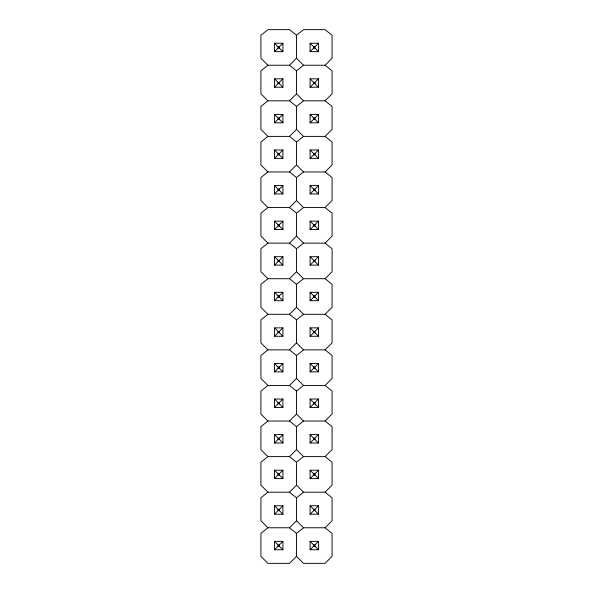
<?xml version="1.0" encoding="UTF-8"?>
<svg xmlns="http://www.w3.org/2000/svg" width="593" height="593" viewBox="0 0 593 593"><rect width="100%" height="100%" fill="white"/><g stroke="black" fill="none" stroke-linecap="round" stroke-linejoin="round"><path stroke-width="0.89" d="M274.507 51.643L278.065 48.085L279.355 48.085L282.913 51.643L274.507 51.643L274.507 43.237L282.913 43.237L282.913 51.643M274.507 43.237L278.065 46.795L279.355 46.795L282.913 43.237M267.925 100.81L260.92 93.805L260.92 70.834L267.925 65.23L289.495 65.23L296.5 58.225L296.5 35.254L303.505 29.65L325.075 29.65L332.08 35.254L332.08 58.225L325.075 65.23L303.505 65.23L296.5 70.834L296.5 93.805L289.495 100.81L267.925 100.81L260.92 106.414L260.92 129.385L267.925 136.39L289.495 136.39L296.5 141.994L296.5 164.965L289.495 171.97L267.925 171.97L260.92 177.574L260.92 200.545L267.925 207.55L289.495 207.55L296.5 213.154L296.5 236.125L289.495 243.13L267.925 243.13L260.92 248.734L260.92 271.705L267.925 278.71L289.495 278.71L296.5 284.314L296.5 307.285L289.495 314.29L267.925 314.29L260.92 319.894L260.92 342.865L267.925 349.87L289.495 349.87L296.5 355.474L296.5 378.445L289.495 385.45L267.925 385.45L260.92 391.054L260.92 414.025L267.925 421.03L289.495 421.03L296.5 426.634L296.5 449.605L289.495 456.61L267.925 456.61L260.92 462.214L260.92 485.185L267.925 492.19L289.495 492.19L296.5 497.794L296.5 520.765L289.495 527.77L267.925 527.77L260.92 533.374L260.92 556.345L267.925 563.35L289.495 563.35L296.5 556.345L296.5 533.374L303.505 527.77L325.075 527.77L332.08 533.374L332.08 556.345L325.075 563.35L303.505 563.35L296.5 556.345M274.507 87.223L278.065 83.665L279.355 83.665L282.913 87.223L274.507 87.223L274.507 78.817L282.913 78.817L282.913 87.223M274.507 78.817L278.065 82.375L279.355 82.375L282.913 78.817M310.087 51.643L313.645 48.085L313.645 46.795L310.087 43.237L318.493 43.237L318.493 51.643L310.087 51.643L310.087 43.237M313.645 46.795L314.935 46.795L318.493 43.237M274.507 122.803L278.065 119.245L278.065 117.955L274.507 114.397L274.507 122.803L282.913 122.803L282.913 114.397L274.507 114.397M278.065 117.955L279.355 117.955L282.913 114.397M310.087 87.223L313.645 83.665L313.645 82.375L310.087 78.817L318.493 78.817L318.493 87.223L310.087 87.223L310.087 78.817M313.645 82.375L314.935 82.375L318.493 78.817M289.495 136.39L296.5 129.385L296.5 106.414L303.505 100.81L325.075 100.81L332.08 106.414L332.08 129.385L325.075 136.39L303.505 136.39L296.5 141.994M325.075 100.81L332.08 93.805L332.08 70.834L325.075 65.23M274.507 158.383L278.065 154.825L279.355 154.825L282.913 158.383L274.507 158.383L274.507 149.977L282.913 149.977L282.913 158.383M274.507 149.977L278.065 153.535L279.355 153.535L282.913 149.977M310.087 122.803L313.645 119.245L314.935 119.245L318.493 122.803L318.493 114.397L310.087 114.397L310.087 122.803L318.493 122.803M314.935 119.245L314.935 117.955L318.493 114.397M274.507 193.963L278.065 190.405L278.065 189.115L274.507 185.557L274.507 193.963L282.913 193.963L282.913 185.557L274.507 185.557M278.065 189.115L279.355 189.115L282.913 185.557M310.087 158.383L313.645 154.825L314.935 154.825L318.493 158.383L310.087 158.383L310.087 149.977L318.493 149.977L318.493 158.383M310.087 149.977L313.645 153.535L314.935 153.535L318.493 149.977M289.495 207.55L296.5 200.545L296.5 177.574L303.505 171.97L325.075 171.97L332.08 177.574L332.08 200.545L325.075 207.55L303.505 207.55L296.5 213.154M325.075 171.97L332.08 164.965L332.08 141.994L325.075 136.39M274.507 229.543L278.065 225.985L278.065 224.695L274.507 221.137L282.913 221.137L282.913 229.543L274.507 229.543L274.507 221.137M278.065 224.695L279.355 224.695L282.913 221.137M310.087 193.963L313.645 190.405L314.935 190.405L318.493 193.963L310.087 193.963L310.087 185.557L318.493 185.557L318.493 193.963M314.935 190.405L314.935 189.115L318.493 185.557M274.507 265.123L278.065 261.565L278.065 260.275L274.507 256.717L282.913 256.717L282.913 265.123L274.507 265.123L274.507 256.717M278.065 260.275L279.355 260.275L282.913 256.717M310.087 229.543L313.645 225.985L314.935 225.985L318.493 229.543L310.087 229.543L310.087 221.137L318.493 221.137L318.493 229.543M310.087 221.137L313.645 224.695L314.935 224.695L318.493 221.137M289.495 278.71L296.5 271.705L296.5 248.734L303.505 243.13L325.075 243.13L332.08 248.734L332.08 271.705L325.075 278.71L303.505 278.71L296.5 284.314M325.075 243.13L332.08 236.125L332.08 213.154L325.075 207.55M274.507 300.703L278.065 297.145L278.065 295.855L274.507 292.297L282.913 292.297L282.913 300.703L274.507 300.703L274.507 292.297M278.065 295.855L279.355 295.855L282.913 292.297M310.087 265.123L313.645 261.565L314.935 261.565L318.493 265.123L310.087 265.123L310.087 256.717L318.493 256.717L318.493 265.123M310.087 256.717L313.645 260.275L314.935 260.275L318.493 256.717M274.507 336.283L278.065 332.725L278.065 331.435L274.507 327.877L282.913 327.877L282.913 336.283L274.507 336.283L274.507 327.877M278.065 331.435L279.355 331.435L282.913 327.877M310.087 300.703L313.645 297.145L314.935 297.145L318.493 300.703L310.087 300.703L310.087 292.297L318.493 292.297L318.493 300.703M310.087 292.297L313.645 295.855L314.935 295.855L318.493 292.297M289.495 349.87L296.5 342.865L296.5 319.894L303.505 314.29L325.075 314.29L332.08 319.894L332.08 342.865L325.075 349.87L303.505 349.87L296.5 355.474M325.075 314.29L332.08 307.285L332.08 284.314L325.075 278.71M274.507 371.863L278.065 368.305L279.355 368.305L282.913 371.863L274.507 371.863L274.507 363.457L282.913 363.457L282.913 371.863M274.507 363.457L278.065 367.015L279.355 367.015L282.913 363.457M310.087 336.283L313.645 332.725L314.935 332.725L318.493 336.283L310.087 336.283L310.087 327.877L318.493 327.877L318.493 336.283M314.935 332.725L314.935 331.435L318.493 327.877M274.507 407.443L278.065 403.885L279.355 403.885L282.913 407.443L282.913 399.037L274.507 399.037L274.507 407.443L282.913 407.443M279.355 403.885L279.355 402.595L282.913 399.037M310.087 371.863L313.645 368.305L314.935 368.305L318.493 371.863L310.087 371.863L310.087 363.457L318.493 363.457L318.493 371.863M314.935 368.305L314.935 367.015L318.493 363.457M289.495 421.03L296.5 414.025L296.5 391.054L303.505 385.45L325.075 385.45L332.08 391.054L332.08 414.025L325.075 421.03L303.505 421.03L296.5 426.634M325.075 385.45L332.08 378.445L332.08 355.474L325.075 349.87M274.507 443.023L278.065 439.465L278.065 438.175L274.507 434.617L282.913 434.617L282.913 443.023L274.507 443.023L274.507 434.617M282.913 443.023L279.355 439.465L279.355 438.175L282.913 434.617M310.087 407.443L313.645 403.885L314.935 403.885L318.493 407.443L310.087 407.443L310.087 399.037L318.493 399.037L318.493 407.443M314.935 403.885L314.935 402.595L318.493 399.037M274.507 478.603L278.065 475.045L278.065 473.755L274.507 470.197L282.913 470.197L282.913 478.603L274.507 478.603L274.507 470.197M282.913 478.603L279.355 475.045L279.355 473.755L282.913 470.197M310.087 443.023L313.645 439.465L313.645 438.175L310.087 434.617L318.493 434.617L318.493 443.023L310.087 443.023L310.087 434.617M318.493 443.023L314.935 439.465L314.935 438.175L318.493 434.617M289.495 492.19L296.5 485.185L296.5 462.214L303.505 456.61L325.075 456.61L332.08 462.214L332.08 485.185L325.075 492.19L303.505 492.19L296.5 497.794M325.075 456.61L332.08 449.605L332.08 426.634L325.075 421.03M274.507 514.183L278.065 510.625L278.065 509.335L274.507 505.777L282.913 505.777L282.913 514.183L274.507 514.183L274.507 505.777M282.913 514.183L279.355 510.625L279.355 509.335L282.913 505.777M310.087 478.603L313.645 475.045L313.645 473.755L310.087 470.197L318.493 470.197L318.493 478.603L310.087 478.603L310.087 470.197M318.493 478.603L314.935 475.045L314.935 473.755L318.493 470.197M274.507 549.763L278.065 546.205L278.065 544.915L274.507 541.357L282.913 541.357L282.913 549.763L274.507 549.763L274.507 541.357M282.913 549.763L279.355 546.205L279.355 544.915L282.913 541.357M310.087 514.183L313.645 510.625L313.645 509.335L310.087 505.777L318.493 505.777L318.493 514.183L310.087 514.183L310.087 505.777M318.493 514.183L314.935 510.625L314.935 509.335L318.493 505.777M325.075 527.77L332.08 520.765L332.08 497.794L325.075 492.19M310.087 549.763L313.645 546.205L313.645 544.915L310.087 541.357L318.493 541.357L318.493 549.763L310.087 549.763L310.087 541.357M318.493 549.763L314.935 546.205L314.935 544.915L318.493 541.357M267.925 136.39L260.92 141.994L260.92 164.965L267.925 171.97M267.925 207.55L260.92 213.154L260.92 236.125L267.925 243.13M267.925 278.71L260.92 284.314L260.92 307.285L267.925 314.29M267.925 349.87L260.92 355.474L260.92 378.445L267.925 385.45M267.925 421.03L260.92 426.634L260.92 449.605L267.925 456.61M267.925 492.19L260.92 497.794L260.92 520.765L267.925 527.77M313.645 48.085L314.935 48.085L318.493 51.643M313.645 83.665L314.935 83.665L318.493 87.223M310.087 114.397L313.645 117.955L314.935 117.955M278.065 119.245L279.355 119.245L282.913 122.803M310.087 185.557L313.645 189.115L314.935 189.115M278.065 190.405L279.355 190.405L282.913 193.963M278.065 225.985L279.355 225.985L282.913 229.543M278.065 261.565L279.355 261.565L282.913 265.123M278.065 297.145L279.355 297.145L282.913 300.703M310.087 327.877L313.645 331.435L314.935 331.435M278.065 332.725L279.355 332.725L282.913 336.283M310.087 363.457L313.645 367.015L314.935 367.015M274.507 399.037L278.065 402.595L279.355 402.595M310.087 399.037L313.645 402.595L314.935 402.595M278.065 438.175L279.355 438.175M313.645 438.175L314.935 438.175M278.065 439.465L279.355 439.465M313.645 439.465L314.935 439.465M278.065 473.755L279.355 473.755M313.645 473.755L314.935 473.755M278.065 475.045L279.355 475.045M313.645 475.045L314.935 475.045M278.065 509.335L279.355 509.335M313.645 509.335L314.935 509.335M278.065 510.625L279.355 510.625M313.645 510.625L314.935 510.625M278.065 544.915L279.355 544.915M313.645 544.915L314.935 544.915M278.065 546.205L279.355 546.205M313.645 546.205L314.935 546.205M296.5 35.254L289.495 29.65L267.925 29.65L260.92 35.254L260.92 58.225L267.925 65.23M289.495 65.23L296.5 70.834M289.495 100.81L296.5 106.414M289.495 171.97L296.5 177.574M289.495 243.13L296.5 248.734M289.495 314.29L296.5 319.894M289.495 385.45L296.5 391.054M289.495 456.61L296.5 462.214M289.495 527.77L296.5 533.374M296.5 58.225L303.505 65.23M296.5 93.805L303.505 100.81M296.5 129.385L303.505 136.39M296.5 164.965L303.505 171.97M296.5 200.545L303.505 207.55M296.5 236.125L303.505 243.13M296.5 271.705L303.505 278.71M296.5 307.285L303.505 314.29M296.5 342.865L303.505 349.87M296.5 378.445L303.505 385.45M296.5 414.025L303.505 421.03M296.5 449.605L303.505 456.61M296.5 485.185L303.505 492.19M296.5 520.765L303.505 527.77M314.935 46.795L314.935 48.085M314.935 82.375L314.935 83.665M314.935 153.535L314.935 154.825M314.935 224.695L314.935 225.985M314.935 260.275L314.935 261.565M314.935 295.855L314.935 297.145M313.645 117.955L313.645 119.245M313.645 153.535L313.645 154.825M313.645 189.115L313.645 190.405M313.645 224.695L313.645 225.985M313.645 260.275L313.645 261.565M313.645 295.855L313.645 297.145M313.645 331.435L313.645 332.725M313.645 367.015L313.645 368.305M313.645 402.595L313.645 403.885M279.355 46.795L279.355 48.085M279.355 82.375L279.355 83.665M279.355 117.955L279.355 119.245M279.355 153.535L279.355 154.825M279.355 189.115L279.355 190.405M279.355 224.695L279.355 225.985M279.355 260.275L279.355 261.565M279.355 295.855L279.355 297.145M279.355 331.435L279.355 332.725M279.355 367.015L279.355 368.305M278.065 46.795L278.065 48.085M278.065 82.375L278.065 83.665M278.065 153.535L278.065 154.825M278.065 367.015L278.065 368.305M278.065 402.595L278.065 403.885"/></g></svg>
